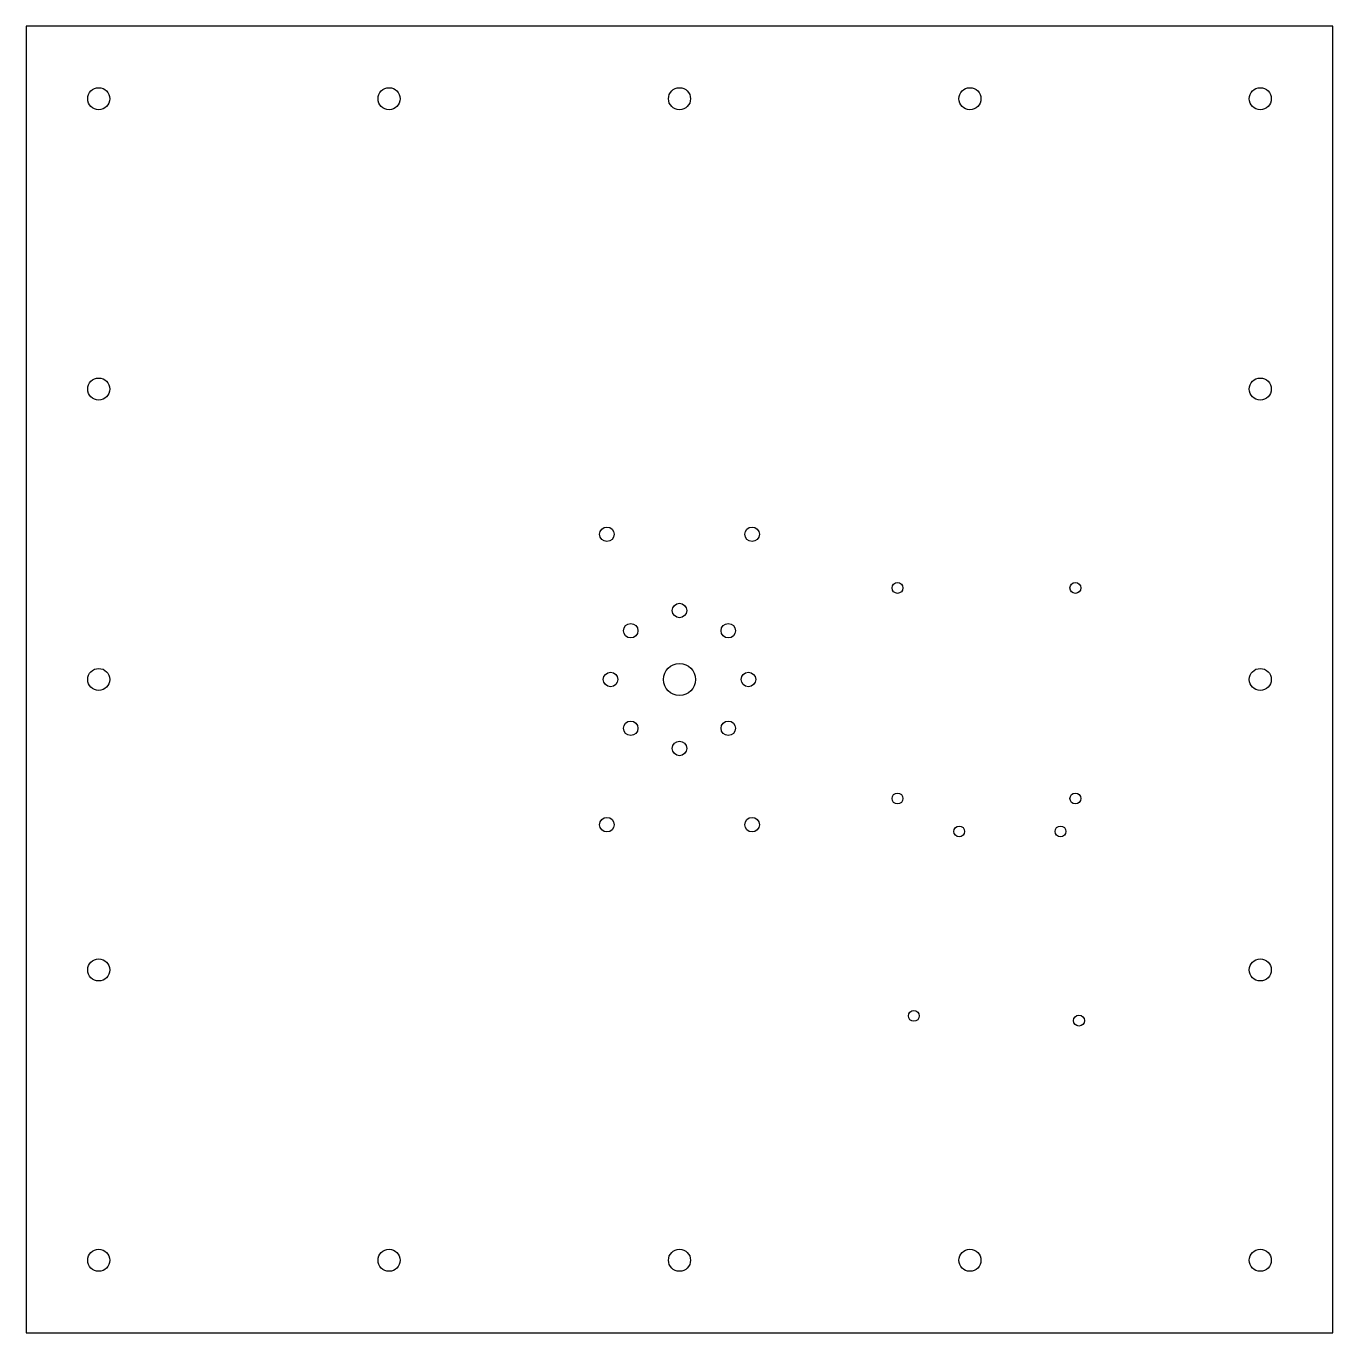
# Model space of a CAD drawing. Header units: millimetres. Extents: x -200 to 160, y -180 to 180.
import ezdxf

# ---------------------------------------------------------------- set-up
doc = ezdxf.new("R2010")
doc.units = ezdxf.units.MM

msp = doc.modelspace()

# ---------------------------------------------------------------- linework, layer by layer
at = {"color": 7, "linetype": 'Continuous', "lineweight": 25}
for p, q in [((160, 179.56), (-200, 179.56)), ((-200, 179.56), (-200, -180.44)), ((160, -180.44), (160, 179.56)), ((-200, -180.44), (160, -180.44))]:
    msp.add_line(p, q, dxfattribs=at)
for centre, radius in [((-180, 159.56), 3.04), ((-100, 159.56), 3.04), ((-20, 159.56), 3.04), ((60, 159.56), 3.04), ((140, 159.56), 3.04), ((-180, 79.56), 3.04), ((140, 79.56), 3.04), ((-40, 39.56), 2), ((0, 39.56), 2), ((40.06, 24.77), 1.5), ((89.06, 24.77), 1.5), ((-20, 18.56), 2), ((-33.44, 12.99), 2), ((-6.56, 12.99), 2), ((-20, -0.44), 4.4), ((-180, -0.44), 3.04), ((-39, -0.44), 2), ((-1, -0.44), 2), ((140, -0.44), 3.04), ((-33.44, -13.88), 2), ((-6.56, -13.88), 2), ((-20, -19.44), 2), ((40.06, -33.23), 1.5), ((89.06, -33.23), 1.5), ((-40, -40.44), 2), ((0, -40.44), 2), ((57.06, -42.31), 1.5), ((84.96, -42.31), 1.5), ((-180, -80.44), 3.04), ((140, -80.44), 3.04), ((44.56, -93.11), 1.5), ((90.06, -94.41), 1.5), ((-180, -160.44), 3.04), ((-100, -160.44), 3.04), ((-20, -160.44), 3.04), ((60, -160.44), 3.04), ((140, -160.44), 3.04)]:
    msp.add_circle(centre, radius, dxfattribs=at)

doc.saveas('drawing.dxf')
